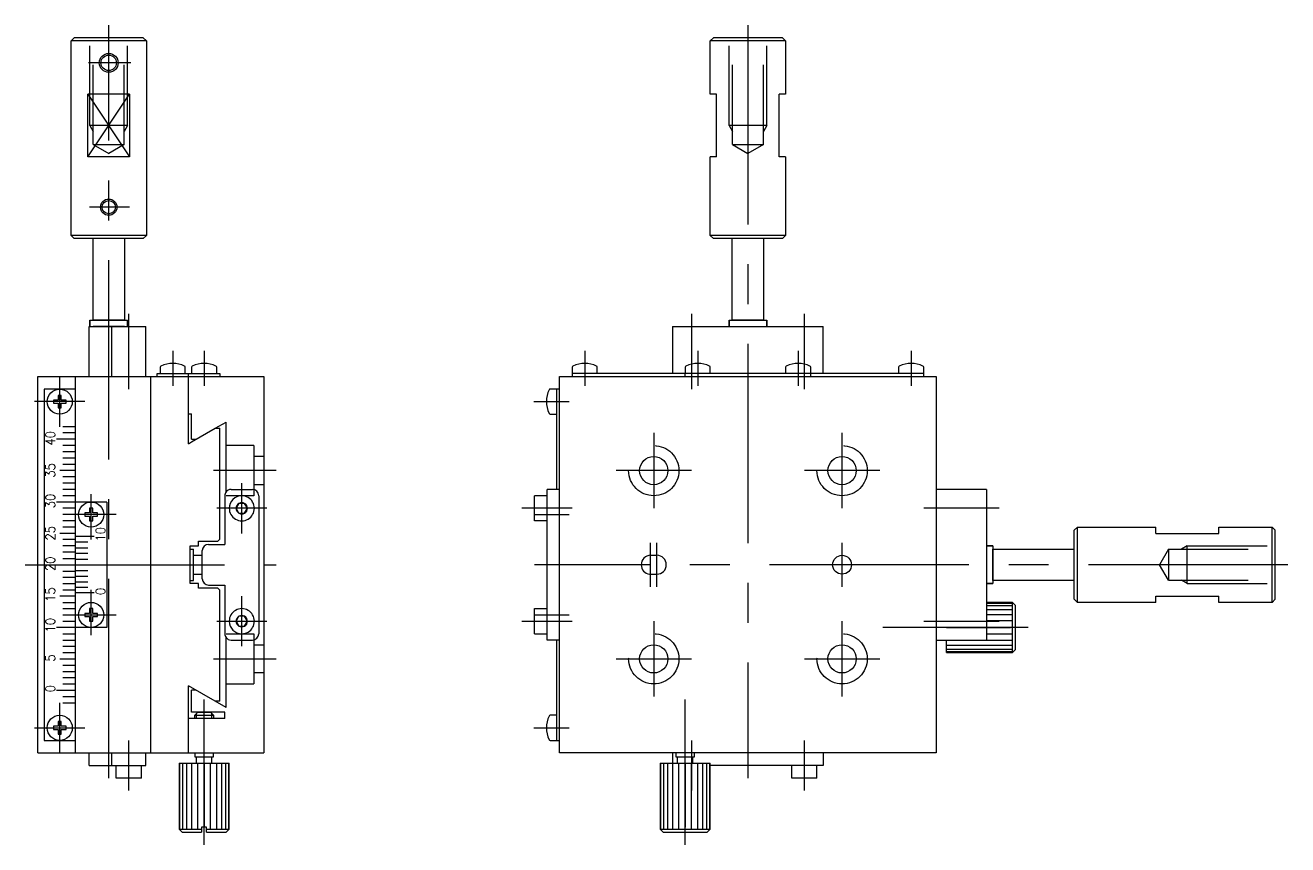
# Model space of a CAD drawing. Extents: x -148 to 272, y -111 to 153.
# Drawn here: x 71.1 to 272.2, y -44.6 to 86 of the extents above; entities that cross this region are included whole.
import ezdxf

# ---------------------------------------------------------------- set-up
doc = ezdxf.new("R2010")
doc.units = 0
doc.linetypes.add('CENTER', pattern=[50.8, 31.75, -6.35, 6.35, -6.35])
doc.linetypes.add('DASHED', pattern=[19.05, 12.7, -6.35])
doc.layers.get('0').update_dxf_attribs({"linetype": 'CONTINUOUS'})
doc.layers.add('CENTER', color=1, linetype='CENTER')
doc.styles.add('CONVERTER_1', font='txt.shx', dxfattribs={"width": 0.9})

msp = doc.modelspace()

# ---------------------------------------------------------------- linework, layer by layer
at = {"color": 7, "linetype": 'CONTINUOUS'}
for p, q in [((78.35, 83.5), (78.85, 84)), ((78.35, 76), (78.35, 83.5)), ((90.35, 83.5), (78.35, 83.5)), ((89.85, 84), (78.85, 84)), ((81.9, 84), (81.35, 84)), ((86.81, 84), (81.9, 84)), ((87.35, 84), (86.81, 84)), ((89.85, 84), (90.35, 83.5)), ((90.35, 83.5), (90.35, 76)), ((180.18, 83.5), (180.68, 84)), ((180.18, 76), (180.18, 83.5)), ((192.18, 83.5), (180.18, 83.5)), ((191.68, 84), (180.68, 84)), ((183.72, 84), (183.18, 84)), ((188.64, 84), (183.72, 84)), ((189.18, 84), (188.64, 84)), ((191.68, 84), (192.18, 83.5)), ((192.18, 83.5), (192.18, 76)), ((78.35, 52.5), (78.35, 76)), ((81.04, 65), (81.04, 75)), ((84.35, 75), (81.04, 75)), ((87.67, 75), (84.35, 75)), ((87.67, 75), (87.67, 65)), ((90.35, 76), (90.35, 52.5)), ((180.18, 75), (180.18, 76)), ((181.18, 75), (180.18, 75)), ((181.18, 65), (181.18, 75)), ((191.18, 65), (191.18, 75)), ((192.18, 75), (191.18, 75)), ((192.18, 76), (192.18, 75)), ((84.35, 65), (81.04, 65)), ((87.67, 65), (84.35, 65)), ((180.18, 52.5), (180.18, 65)), ((181.18, 65), (180.18, 65)), ((192.18, 65), (191.18, 65)), ((192.18, 65), (192.18, 52.5)), ((90.35, 52.5), (78.35, 52.5)), ((78.85, 52), (78.35, 52.5)), ((90.35, 52.5), (89.85, 52)), ((192.18, 52.5), (180.18, 52.5)), ((180.68, 52), (180.18, 52.5)), ((192.18, 52.5), (191.68, 52)), ((89.85, 52), (78.85, 52)), ((81.85, 39), (81.85, 52)), ((86.85, 52), (86.85, 39)), ((191.68, 52), (180.68, 52)), ((183.68, 39), (183.68, 52)), ((188.68, 52), (188.68, 39)), ((81.35, 39), (87.35, 39)), ((81.35, 39), (87.35, 39)), ((81.35, 39), (81.35, 38)), ((81.35, 39), (81.85, 39)), ((81.35, 39), (81.85, 39)), ((81.35, 39), (81.35, 38)), ((81.35, 39), (81.85, 39)), ((81.35, 38), (81.35, 39)), ((81.35, 38), (81.35, 39)), ((81.35, 39), (81.85, 39)), ((81.85, 39), (86.85, 39)), ((81.85, 39), (86.85, 39)), ((85.58, 39), (81.85, 39)), ((81.85, 39), (86.85, 39)), ((81.85, 39), (86.85, 39)), ((82.85, 39), (81.85, 39)), ((82.85, 39), (81.85, 39)), ((83.12, 39), (81.85, 39)), ((83.12, 39), (82.85, 39)), ((83.12, 39), (82.85, 39)), ((85.85, 39), (85.58, 39)), ((86.85, 39), (85.58, 39)), ((85.85, 39), (85.58, 39)), ((86.85, 39), (85.85, 39)), ((86.85, 39), (85.85, 39)), ((86.85, 39), (87.35, 39)), ((86.85, 39), (87.35, 39)), ((86.85, 39), (87.35, 39)), ((86.85, 39), (87.35, 39)), ((87.35, 39), (87.35, 38)), ((87.35, 39), (87.35, 38)), ((87.35, 38), (87.35, 39)), ((87.35, 38), (87.35, 39)), ((183.18, 39), (189.18, 39)), ((183.18, 39), (189.18, 39)), ((183.18, 39), (183.18, 38)), ((183.18, 39), (183.68, 39)), ((183.18, 39), (183.68, 39)), ((183.18, 39), (183.18, 38)), ((183.18, 39), (183.68, 39)), ((183.18, 38), (183.18, 39)), ((183.18, 38), (183.18, 39)), ((183.18, 39), (183.68, 39)), ((183.68, 39), (188.68, 39)), ((183.68, 39), (188.68, 39)), ((183.68, 39), (188.68, 39)), ((183.68, 39), (188.68, 39)), ((184.68, 39), (183.68, 39)), ((184.68, 39), (183.68, 39)), ((184.95, 39), (183.68, 39)), ((184.95, 39), (184.68, 39)), ((184.95, 39), (184.68, 39)), ((188.68, 39), (184.95, 39)), ((187.68, 39), (187.41, 39)), ((188.68, 39), (187.41, 39)), ((187.68, 39), (187.41, 39)), ((188.68, 39), (187.68, 39)), ((188.68, 39), (187.68, 39)), ((188.68, 39), (189.18, 39)), ((188.68, 39), (189.18, 39)), ((188.68, 39), (189.18, 39)), ((188.68, 39), (189.18, 39)), ((189.18, 39), (189.18, 38)), ((189.18, 39), (189.18, 38)), ((189.18, 38), (189.18, 39)), ((189.18, 38), (189.18, 39)), ((81.25, 30), (81.25, 38)), ((81.25, 38), (84.85, 38)), ((81.35, 38), (87.35, 38)), ((85.58, 38), (81.85, 38)), ((81.85, 38), (86.85, 38)), ((83.12, 38), (81.85, 38)), ((82.85, 38), (81.85, 38)), ((82.85, 38), (81.85, 38)), ((83.12, 38), (82.85, 38)), ((83.12, 38), (82.85, 38)), ((86.85, 38), (83.12, 38)), ((84.85, 30), (84.85, 38)), ((84.85, 38), (90.25, 38)), ((85.85, 38), (85.58, 38)), ((86.85, 38), (85.58, 38)), ((85.85, 38), (85.58, 38)), ((86.85, 38), (85.85, 38)), ((86.85, 38), (85.85, 38)), ((86.85, 38), (87.35, 38)), ((90.25, 30), (90.25, 38)), ((174.18, 38), (183.18, 38)), ((174.18, 38), (174.18, 30.5)), ((183.18, 38), (183.68, 38)), ((183.68, 38), (188.68, 38)), ((188.68, 38), (198.18, 38)), ((198.18, 30.5), (198.18, 38)), ((81.25, 30), (81.25, 32)), ((92.05, 30.5), (102.05, 30.5)), ((92.05, 30), (92.05, 30.5)), ((92.55, 31.49), (92.55, 30.5)), ((96.55, 30.5), (96.55, 31.49)), ((97.05, 19.29), (97.05, 30.5)), ((97.55, 31.49), (97.55, 30.5)), ((101.55, 30.5), (101.55, 31.49)), ((102.05, 30.5), (102.05, 30)), ((158.18, 31.49), (158.18, 30.5)), ((175.87, 30.5), (158.18, 30.5)), ((158.18, 30.5), (158.18, 30)), ((162.18, 30.5), (162.18, 31.49)), ((195.87, 30.5), (175.87, 30.5)), ((176.18, 31.49), (176.18, 30.5)), ((176.18, 30), (176.18, 30.5)), ((180.18, 30.5), (180.18, 31.49)), ((192.18, 31.49), (192.18, 30.5)), ((214.18, 30.5), (195.87, 30.5)), ((196.18, 30.5), (196.18, 31.49)), ((196.18, 30), (196.18, 30.5)), ((210.18, 31.49), (210.18, 30.5)), ((214.18, 30.5), (214.18, 31.49)), ((214.18, 30), (214.18, 30.5)), ((73.05, -30), (73.05, 30)), ((73.05, 30), (109.05, 30)), ((79.05, 7.5), (79.05, 30)), ((91.05, -14.75), (91.05, 30)), ((109.05, 30), (109.05, -30)), ((156.18, 5), (156.18, 30)), ((156.18, 30), (175.87, 30)), ((175.87, 30), (195.87, 30)), ((195.87, 30), (216.18, 30)), ((216.18, 30), (216.18, -30)), ((74.05, 28), (74.05, -28)), ((79.05, 28), (74.05, 28)), ((76.3, 26.25), (75.55, 26.25)), ((75.55, 26.25), (75.55, 25.75)), ((76.8, 27), (76.3, 27)), ((76.3, 27), (76.3, 26.25)), ((76.8, 26.25), (76.8, 27)), ((77.55, 26.25), (76.8, 26.25)), ((77.55, 25.75), (77.55, 26.25)), ((155.68, 28), (154.69, 28)), ((155.68, 28), (155.68, 12)), ((156.18, 28), (155.68, 28)), ((75.55, 25.75), (76.3, 25.75)), ((76.3, 25.75), (76.3, 25)), ((76.3, 25), (76.8, 25)), ((76.8, 25), (76.8, 25.75)), ((76.8, 25.75), (77.55, 25.75)), ((97.05, 24.04), (97.55, 24.04)), ((97.55, 20), (97.55, 24.04)), ((101.32, 21.75), (103.05, 22.75)), ((103.05, 11.6), (103.05, 22.75)), ((154.69, 24), (155.68, 24)), ((79.05, 22), (77.05, 22)), ((79.05, 21), (77.05, 21)), ((97.55, 19.58), (101.32, 21.75)), ((101.32, 21.75), (102.05, 21.75)), ((102.05, 4.05), (102.05, 21.75)), ((79.05, 20), (76.05, 20)), ((79.05, 19), (77.05, 19)), ((97.05, 19.29), (97.55, 19.58)), ((97.05, 19.29), (97.55, 19.58)), ((97.55, 20), (98.29, 20)), ((97.55, 19.58), (98.29, 20)), ((79.05, 18), (77.05, 18)), ((79.05, 17), (77.05, 17)), ((79.05, 15), (76.55, 15)), ((79.05, 16), (77.05, 16)), ((79.05, 14), (77.05, 14)), ((79.05, 13), (77.05, 13)), ((79.05, 12), (77.05, 12)), ((79.05, 11), (77.05, 11)), ((102.85, 11), (102.85, 3.25)), ((103.85, 12), (107.25, 12)), ((108.25, 11), (108.25, -11)), ((152.18, 7), (152.18, 11)), ((154.18, 11), (152.18, 11)), ((156.18, 12), (154.18, 12)), ((154.18, 5), (154.18, 12)), ((224.18, 12), (216.18, 12)), ((224.18, 12), (224.18, 3)), ((84.05, 10), (76.05, 10)), ((79.05, 9), (77.05, 9)), ((80.55, 8.25), (80.55, 7.75)), ((81.3, 8.25), (80.55, 8.25)), ((81.3, 9), (81.3, 8.25)), ((81.8, 9), (81.3, 9)), ((81.8, 8.25), (81.8, 9)), ((82.55, 8.25), (81.8, 8.25)), ((82.55, 7.75), (82.55, 8.25)), ((84.05, 10), (84.05, -10)), ((105.1, 9.78), (104.65, 9)), ((105.1, 8.22), (104.65, 9)), ((106, 9.78), (105.1, 9.78)), ((105.1, 8.22), (106, 8.22)), ((106.45, 9), (106, 9.78)), ((106, 8.22), (106.45, 9)), ((79.05, 8), (77.05, 8)), ((79.05, 7), (77.05, 7)), ((79.05, -6.5), (79.05, 7.5)), ((80.55, 7.75), (81.3, 7.75)), ((81.3, 7.75), (81.3, 7)), ((81.3, 7), (81.8, 7)), ((81.8, 7), (81.8, 7.75)), ((81.8, 7.75), (82.55, 7.75)), ((154.18, 7), (152.18, 7)), ((79.05, 5), (76.55, 5)), ((79.05, 6), (77.05, 6)), ((82.05, 4.5), (79.05, 4.5)), ((102.05, 4.05), (101.75, 3.75)), ((154.18, -12), (154.18, 5)), ((156.18, -12), (156.18, 5)), ((238.18, 5.5), (238.68, 6)), ((238.18, -5.5), (238.18, 5.5)), ((238.68, -6), (238.68, 6)), ((238.68, 6), (251.18, 6)), ((251.18, 5), (251.18, 6)), ((251.18, 5), (261.18, 5)), ((261.18, 6), (262.18, 6)), ((261.18, 5), (261.18, 6)), ((262.18, 6), (269.68, 6)), ((269.68, -6), (269.68, 6)), ((269.68, 6), (270.18, 5.5)), ((270.18, -5.5), (270.18, 5.5)), ((79.05, 4), (77.05, 4)), ((79.05, 3), (77.05, 3)), ((81.05, 3.6), (79.05, 3.6)), ((79.05, 2.7), (81.05, 2.7)), ((97.35, 3), (98.65, 3)), ((97.35, 2.5), (97.35, 3)), ((97.35, -2.5), (97.35, 2.5)), ((97.35, 2.5), (97.85, 2.5)), ((97.85, 1.5), (97.85, 2.5)), ((98.65, 3.75), (101.75, 3.75)), ((98.65, 3), (98.65, 3.75)), ((99.25, 1.5), (99.25, 2.25)), ((100.25, 3.25), (102.85, 3.25)), ((225.18, 3), (224.18, 3)), ((225.18, 3), (224.18, 3)), ((224.18, 3), (225.18, 3)), ((224.18, 3), (225.18, 3)), ((224.18, 3), (224.18, 2.5)), ((224.18, 2.5), (224.18, -2.5)), ((225.18, 3), (225.18, -3)), ((225.18, 3), (225.18, -3)), ((225.18, 3), (225.18, 2.5)), ((225.18, 3), (225.18, 2.5)), ((225.18, 3), (225.18, 2.5)), ((225.18, 3), (225.18, 2.5)), ((225.18, 2.5), (238.18, 2.5)), ((225.18, 2.5), (225.18, -2.5)), ((225.18, 2.5), (225.18, -2.5)), ((225.18, 2.5), (225.18, -2.5)), ((225.18, 2.5), (225.18, -2.5)), ((225.18, 1.5), (225.18, 2.5)), ((225.18, 1.5), (225.18, 2.5)), ((225.18, 1.23), (225.18, 2.5)), ((270.18, 2.46), (270.18, 3)), ((270.18, -2.46), (270.18, 2.46)), ((79.05, 2), (77.05, 2)), ((77.05, 1), (79.05, 1)), ((81.05, 1.8), (79.05, 1.8)), ((79.05, 0.9), (81.05, 0.9)), ((97.85, -1.5), (97.85, 1.5)), ((97.85, 1.5), (99.25, 1.5)), ((99.25, -1.5), (99.25, 1.5)), ((170.68, 1.5), (171.68, 1.5)), ((225.18, 1.23), (225.18, 1.5)), ((225.18, 1.23), (225.18, 1.5)), ((225.18, -2.5), (225.18, 1.23)), ((76.05, 0), (79.05, 0)), ((77.05, -1), (79.05, -1)), ((77.05, -2), (79.05, -2)), ((79.05, 0), (81.55, 0)), ((79.05, -0.9), (81.05, -0.9)), ((79.05, -1.8), (81.05, -1.8)), ((97.85, -2.5), (97.85, -1.5)), ((97.85, -1.5), (99.25, -1.5)), ((99.25, -2.25), (99.25, -1.5)), ((170.68, -1.5), (171.68, -1.5)), ((225.18, -2.5), (225.18, -1.23)), ((225.18, -1.5), (225.18, -1.23)), ((225.18, -1.5), (225.18, -1.23)), ((225.18, -2.5), (225.18, -1.5)), ((225.18, -2.5), (225.18, -1.5)), ((77.05, -3), (79.05, -3)), ((77.05, -4), (79.05, -4)), ((79.05, -2.7), (81.05, -2.7)), ((79.05, -3.6), (81.05, -3.6)), ((97.35, -2.5), (97.85, -2.5)), ((97.35, -3), (97.35, -2.5)), ((98.65, -3), (97.35, -3)), ((98.65, -3.75), (98.65, -3)), ((101.75, -3.75), (98.65, -3.75)), ((100.25, -3.25), (102.85, -3.25)), ((102.05, -4.05), (101.75, -3.75)), ((102.85, -3.25), (102.85, -11)), ((224.18, -2.5), (224.18, -12)), ((225.18, -3), (224.18, -3)), ((225.18, -3), (224.18, -3)), ((224.18, -3), (225.18, -3)), ((224.18, -3), (225.18, -3)), ((238.18, -2.5), (225.18, -2.5)), ((225.18, -2.5), (225.18, -3)), ((225.18, -2.5), (225.18, -3)), ((225.18, -2.5), (225.18, -3)), ((225.18, -2.5), (225.18, -3)), ((270.18, -3), (270.18, -2.46)), ((79.05, -5), (76.55, -5)), ((77.05, -6), (79.05, -6)), ((82.05, -4.5), (79.05, -4.5)), ((102.05, -21.75), (102.05, -4.05)), ((228.32, -6), (224.18, -6)), ((228.32, -14), (228.32, -6)), ((228.32, -6), (228.82, -6.5)), ((238.68, -6), (238.18, -5.5)), ((251.18, -6), (238.68, -6)), ((251.18, -5), (261.18, -5)), ((251.18, -6), (251.18, -5)), ((261.18, -6), (261.18, -5)), ((262.18, -6), (261.18, -6)), ((269.68, -6), (262.18, -6)), ((270.18, -5.5), (269.68, -6)), ((77.05, -7), (79.05, -7)), ((77.05, -8), (79.05, -8)), ((79.05, -18.5), (79.05, -6.5)), ((80.55, -7.75), (80.55, -8.25)), ((81.3, -7.75), (80.55, -7.75)), ((81.3, -7), (81.3, -7.75)), ((81.8, -7), (81.3, -7)), ((81.8, -7.75), (81.8, -7)), ((82.55, -7.75), (81.8, -7.75)), ((82.55, -8.25), (82.55, -7.75)), ((152.18, -11), (152.18, -7)), ((152.18, -7), (154.18, -7)), ((224.18, -6.14), (228.32, -6.14)), ((228.32, -6.54), (224.18, -6.54)), ((228.32, -7.17), (224.18, -7.17)), ((228.32, -8), (224.18, -8)), ((228.82, -13.5), (228.82, -6.5)), ((84.05, -10), (76.05, -10)), ((77.05, -9), (79.05, -9)), ((80.55, -8.25), (81.3, -8.25)), ((81.3, -8.25), (81.3, -9)), ((81.3, -9), (81.8, -9)), ((81.8, -8.25), (82.55, -8.25)), ((81.8, -9), (81.8, -8.25)), ((104.65, -9), (105.1, -8.22)), ((104.65, -9), (105.1, -9.78)), ((106, -8.22), (105.1, -8.22)), ((105.1, -9.78), (106, -9.78)), ((106.45, -9), (106, -8.22)), ((106, -9.78), (106.45, -9)), ((156.18, -12), (156.18, -10)), ((217.82, -10), (228.02, -10)), ((228.32, -8.96), (224.18, -8.96)), ((77.05, -11), (79.05, -11)), ((77.05, -12), (79.05, -12)), ((103.05, -22.75), (103.05, -11.6)), ((103.85, -12), (107.25, -12)), ((152.18, -11), (154.18, -11)), ((154.18, -12), (154.18, -11)), ((156.18, -12), (154.18, -12)), ((155.68, -12), (155.68, -28)), ((156.18, -30), (156.18, -12)), ((156.18, -14), (156.18, -12)), ((216.18, -12), (224.18, -12)), ((217.82, -12), (228.32, -12)), ((217.82, -13.86), (217.82, -12)), ((224.18, -11.04), (228.32, -11.04)), ((77.05, -13), (79.05, -13)), ((77.05, -14), (79.05, -14)), ((217.82, -12.83), (228.32, -12.83)), ((217.82, -13.46), (228.32, -13.46)), ((228.32, -13.86), (217.82, -13.86)), ((217.82, -14), (217.82, -13.86)), ((217.82, -14), (228.32, -14)), ((228.82, -13.5), (228.32, -14)), ((76.55, -15), (79.05, -15)), ((77.05, -16), (79.05, -16)), ((91.05, -30), (91.05, -14.75)), ((77.05, -17), (79.05, -17)), ((77.05, -18), (79.05, -18)), ((79.05, -30), (79.05, -17.5)), ((76.05, -20), (79.05, -20)), ((77.05, -19), (79.05, -19)), ((97.05, -30), (97.05, -19.29)), ((101.32, -21.75), (97.05, -19.29)), ((97.55, -23.5), (97.55, -20)), ((98.29, -20), (97.55, -20)), ((77.05, -21), (79.05, -21)), ((77.05, -22), (79.05, -22)), ((102.05, -21.75), (101.32, -21.75)), ((103.05, -22.75), (101.32, -21.75)), ((102.85, -23.5), (97.55, -23.5)), ((98.05, -24), (98.33, -23.73)), ((98.05, -24), (101.05, -24)), ((98.05, -24.5), (98.05, -24)), ((98.33, -23.73), (98.55, -23.5)), ((98.55, -23.5), (100.55, -23.5)), ((100.55, -23.5), (99.55, -23.5)), ((100.55, -23.5), (100.78, -23.73)), ((100.78, -23.73), (101.05, -24)), ((101.05, -24), (101.05, -24.5)), ((102.85, -24.5), (102.85, -23.5)), ((102.85, -24.5), (102.85, -24.04)), ((155.68, -24), (154.69, -24)), ((75.55, -25.75), (75.55, -26.25)), ((76.3, -25.75), (75.55, -25.75)), ((76.3, -25), (76.3, -25.75)), ((76.8, -25), (76.3, -25)), ((76.8, -25.75), (76.8, -25)), ((77.55, -25.75), (76.8, -25.75)), ((77.55, -26.25), (77.55, -25.75)), ((102.85, -24.5), (97.05, -24.5)), ((98.33, -24.5), (98.05, -24.5)), ((99.55, -24.5), (98.33, -24.5)), ((101.05, -24.5), (100.78, -24.5)), ((74.05, -28), (79.05, -28)), ((75.55, -26.25), (76.3, -26.25)), ((76.3, -26.25), (76.3, -27)), ((76.3, -27), (76.8, -27)), ((76.8, -26.25), (77.55, -26.25)), ((76.8, -27), (76.8, -26.25)), ((154.69, -28), (155.68, -28)), ((155.68, -28), (156.18, -28)), ((73.05, -30), (109.05, -30)), ((81.25, -32), (81.25, -30)), ((81.25, -32), (81.25, -30)), ((84.85, -32), (84.85, -30)), ((90.25, -32), (90.25, -30)), ((98.05, -30), (98.05, -30.64)), ((101.05, -30.64), (101.05, -30)), ((216.18, -30), (156.18, -30)), ((174.18, -30), (174.18, -31.64)), ((174.68, -30), (174.68, -30.64)), ((177.68, -30.64), (177.68, -30)), ((198.18, -30), (198.18, -32)), ((81.25, -32), (87.55, -32)), ((85.55, -34), (85.55, -32)), ((87.55, -32), (90.25, -32)), ((89.55, -34), (89.55, -32)), ((95.55, -31.64), (95.55, -42.14)), ((95.55, -31.64), (95.69, -31.64)), ((95.69, -42.14), (95.69, -31.64)), ((95.69, -31.64), (98.33, -31.64)), ((96.09, -31.64), (96.09, -42.14)), ((96.73, -31.64), (96.73, -42.14)), ((97.55, -31.64), (97.55, -42.14)), ((98.05, -30.64), (101.05, -30.64)), ((98.33, -31.64), (98.33, -30.64)), ((98.33, -31.64), (99.55, -31.64)), ((98.52, -31.64), (98.52, -42.14)), ((99.55, -31.64), (99.55, -41.84)), ((99.55, -31.64), (100.78, -31.64)), ((100.59, -42.14), (100.59, -31.64)), ((100.78, -31.64), (100.78, -30.64)), ((100.78, -31.64), (103.55, -31.64)), ((101.55, -42.14), (101.55, -31.64)), ((102.38, -42.14), (102.38, -31.64)), ((103.02, -42.14), (103.02, -31.64)), ((103.42, -31.64), (103.42, -42.14)), ((103.55, -42.14), (103.55, -31.64)), ((172.18, -31.64), (172.18, -42.14)), ((172.18, -31.64), (172.32, -31.64)), ((172.32, -42.14), (172.32, -31.64)), ((172.32, -31.64), (174.95, -31.64)), ((172.72, -31.64), (172.72, -42.14)), ((173.35, -31.64), (173.35, -42.14)), ((174.18, -31.64), (174.18, -42.14)), ((174.68, -30.64), (177.68, -30.64)), ((174.95, -31.64), (174.95, -30.64)), ((174.95, -31.64), (176.18, -31.64)), ((175.14, -31.64), (175.14, -42.14)), ((176.18, -31.64), (176.18, -41.84)), ((176.18, -31.64), (177.4, -31.64)), ((177.21, -42.14), (177.21, -31.64)), ((177.4, -31.64), (177.4, -30.64)), ((177.4, -31.64), (180.18, -31.64)), ((178.18, -42.14), (178.18, -31.64)), ((179.01, -42.14), (179.01, -31.64)), ((179.64, -42.14), (179.64, -31.64)), ((180.04, -31.64), (180.04, -42.14)), ((180.18, -42.14), (180.18, -31.64)), ((198.18, -32), (180.18, -32)), ((193.18, -34), (193.18, -32)), ((198.18, -32), (197.18, -32)), ((197.18, -34), (197.18, -32)), ((87.55, -34), (85.55, -34)), ((89.55, -34), (87.55, -34)), ((197.18, -34), (193.18, -34)), ((95.55, -42.14), (99.15, -42.14)), ((96.05, -42.64), (95.55, -42.14)), ((99.15, -41.84), (99.15, -42.64)), ((99.55, -41.84), (99.15, -41.84)), ((99.95, -41.84), (99.55, -41.84)), ((99.95, -42.64), (99.95, -41.84)), ((99.95, -42.14), (103.55, -42.14)), ((103.55, -42.14), (103.05, -42.64)), ((172.18, -42.14), (180.18, -42.14)), ((172.68, -42.64), (172.18, -42.14)), ((180.18, -42.14), (179.68, -42.64)), ((96.05, -42.64), (99.15, -42.64)), ((99.95, -42.64), (103.05, -42.64)), ((172.68, -42.64), (179.68, -42.64))]:
    msp.add_line(p, q, dxfattribs=at)
at = {"color": 3, "linetype": 'DASHED'}
for p, q in [((81.35, 70), (81.35, 84)), ((81.9, 67), (81.9, 84)), ((86.81, 67), (86.81, 84)), ((87.35, 70), (87.35, 84)), ((183.18, 70), (183.18, 84)), ((183.72, 67), (183.72, 84)), ((188.64, 67), (188.64, 84)), ((189.18, 70), (189.18, 84)), ((87.35, 70), (81.35, 70)), ((81.35, 70), (81.9, 69.06)), ((87.35, 70), (86.81, 69.06)), ((189.18, 70), (183.18, 70)), ((183.18, 70), (183.72, 69.06)), ((189.18, 70), (188.64, 69.06)), ((81.9, 67), (84.35, 65.58)), ((81.9, 67), (86.81, 67)), ((86.81, 67), (84.35, 65.58)), ((183.72, 67), (186.18, 65.58)), ((183.72, 67), (188.64, 67)), ((188.64, 67), (186.18, 65.58)), ((107.45, 19), (103.05, 19)), ((107.45, 19), (107.45, 11)), ((107.45, 19), (107.45, 11)), ((109.05, 17.25), (107.45, 17.25)), ((109.05, 12.75), (107.45, 12.75)), ((107.45, 11), (103.05, 11)), ((253.18, 2.46), (251.76, 0)), ((253.18, 2.46), (270.18, 2.46)), ((253.18, 2.46), (253.18, -2.46)), ((256.18, 3), (255.24, 2.46)), ((256.18, 3), (270.18, 3)), ((256.18, -3), (256.18, 3)), ((253.18, -2.46), (251.76, 0)), ((253.18, -2.46), (270.18, -2.46)), ((256.18, -3), (255.24, -2.46)), ((256.18, -3), (270.18, -3)), ((103.05, -11), (107.45, -11)), ((107.45, -11), (107.45, -19)), ((107.45, -12.75), (109.05, -12.75)), ((109.05, -17.25), (107.45, -17.25)), ((103.05, -19), (107.45, -19))]:
    msp.add_line(p, q, dxfattribs=at)
at = {"color": 3, "linetype": 'CONTINUOUS'}
for p, q in [((81.04, 65), (87.67, 75)), ((81.04, 75), (87.67, 65)), ((98.32, -24.5), (98.32, -23.73)), ((100.78, -24.5), (100.78, -23.73))]:
    msp.add_line(p, q, dxfattribs=at)
for centre, radius in [((84.35, 80), 1.5), ((84.35, 57), 1.3)]:
    msp.add_circle(centre, radius, dxfattribs=at)
at = {"color": 7, "linetype": 'CONTINUOUS'}
for centre, radius in [((84.35, 80), 1.23), ((84.35, 57), 1.06), ((76.55, 26), 2), ((171.18, 15), 2.25), ((201.18, 15), 2.25), ((81.55, 8), 2), ((201.18, 0), 1.5), ((81.55, -8), 2), ((171.18, -15), 2.25), ((201.18, -15), 2.25), ((76.55, -26), 2)]:
    msp.add_circle(centre, radius, dxfattribs=at)
at = {"color": 3, "linetype": 'DASHED'}
for centre in [(171.18, 15), (201.18, 15), (171.18, -15), (201.18, -15)]:
    msp.add_circle(centre, 4, dxfattribs=at)
at = {"color": 7, "linetype": 'CONTINUOUS'}
for centre, radius, start, end in [((92.75, 31.49), 0.2, 115.6716, 180), ((94.55, 27.75), 4.35, 64.3284, 115.6716), ((96.35, 31.49), 0.2, 0, 64.3284), ((97.75, 31.49), 0.2, 115.6716, 180), ((99.55, 27.75), 4.35, 64.3284, 115.6716), ((101.35, 31.49), 0.2, 0, 64.3284), ((158.38, 31.49), 0.2, 115.6716, 180), ((160.18, 27.75), 4.35, 64.3284, 115.6716), ((161.98, 31.49), 0.2, 0, 64.3284), ((176.38, 31.49), 0.2, 115.6716, 180), ((178.18, 27.75), 4.35, 64.3284, 115.6716), ((179.98, 31.49), 0.2, 0, 64.3284), ((192.38, 31.49), 0.2, 115.6716, 180), ((194.18, 27.75), 4.35, 64.3284, 115.6716), ((195.98, 31.49), 0.2, 0, 64.3284), ((210.38, 31.49), 0.2, 115.6716, 180), ((212.18, 27.75), 4.35, 64.3284, 115.6716), ((213.98, 31.49), 0.2, 0, 64.3284), ((158.43, 26), 4.35, 154.3284, 205.6716), ((154.69, 27.8), 0.2, 90, 154.3284), ((154.69, 24.2), 0.2, 205.6716, 270), ((103.85, 11), 1, 143.1301, 180), ((103.85, 11), 1, 90, 143.1301), ((105.55, 9), 2, 90, 180), ((105.55, 9), 2, 60, 90), ((105.55, 9), 2, 0, 60), ((107.25, 11), 1, 0, 90), ((105.55, 9), 2, 180, 240), ((105.55, 9), 0.9, 120, 180), ((105.55, 9), 0.9, 180, 240), ((105.55, 9), 0.9, 60, 120), ((105.55, 9), 0.9, 240, 300), ((105.55, 9), 0.9, 0, 60), ((105.55, 9), 0.9, 300, 0), ((105.55, 9), 2, 300, 0), ((105.55, 9), 2, 240, 300), ((100.25, 2.25), 1, 90, 180), ((170.68, 0), 1.5, 90, 180), ((171.68, 0), 1.5, 0, 90), ((170.68, 0), 1.5, 180, 264.011), ((170.68, 0), 1.5, 264.011, 270), ((171.68, 0), 1.5, 270, 314.1828), ((171.68, 0), 1.5, 314.1828, 0), ((100.25, -2.25), 1, 180, 270), ((105.55, -9), 2, 120, 180), ((105.55, -9), 2, 60, 120), ((105.55, -9), 2, 0, 60), ((105.55, -9), 2, 180, 270), ((105.55, -9), 0.9, 120, 180), ((105.55, -9), 0.9, 180, 240), ((105.55, -9), 0.9, 60, 120), ((105.55, -9), 0.9, 240, 270), ((105.55, -9), 0.9, 270, 300), ((105.55, -9), 0.9, 0, 60), ((105.55, -9), 0.9, 300, 0), ((105.55, -9), 2, 300, 0), ((103.85, -11), 1, 180, 216.8699), ((103.85, -11), 1, 216.8699, 270), ((105.55, -9), 2, 270, 300), ((107.25, -11), 1, 270, 0), ((158.43, -26), 4.35, 154.3284, 205.6716), ((154.69, -24.2), 0.2, 90, 154.3284), ((154.69, -27.8), 0.2, 205.6716, 270)]:
    msp.add_arc(centre, radius, start, end, dxfattribs=at)
at = {"layer": 'CENTER', "color": 1, "linetype": 'CENTER'}
for p, q in [((84.35, -34), (84.35, 86)), ((186.18, 86), (186.18, -34)), ((87.85, 80), (81.12, 80)), ((83.12, 80), (82.85, 80)), ((87.65, 57), (81.3, 57)), ((83.3, 57), (83.05, 57)), ((87.55, 28), (87.55, 40)), ((177.18, 40), (177.18, 28)), ((195.18, 28), (195.18, 40)), ((94.55, 34.1), (94.55, 28.5)), ((99.55, 34.1), (99.55, 28.5)), ((160.18, 34.1), (160.18, 28.5)), ((178.18, 34.1), (178.18, 28.5)), ((194.18, 34.1), (194.18, 28.5)), ((212.18, 34.1), (212.18, 28.5)), ((76.55, 22), (76.55, 30)), ((80.55, 26), (72.55, 26)), ((152.08, 26), (157.68, 26)), ((171.18, 21), (171.18, 9)), ((201.18, 9), (201.18, 21)), ((111.05, 15), (101.05, 15)), ((177.18, 15), (165.18, 15)), ((207.18, 15), (195.18, 15)), ((105.55, 5), (105.55, 13)), ((81.55, 4), (81.55, 11.25)), ((81.55, 9.25), (81.55, 10)), ((109.55, 9), (101.55, 9)), ((158.18, 9), (150.18, 9)), ((226.18, 9), (214.18, 9)), ((85.55, 8), (77.55, 8)), ((83.55, 8), (79.55, 8)), ((152.08, 8), (157.68, 8)), ((170.68, -3.5), (170.68, 3.5)), ((171.68, -3.5), (171.68, 3.5)), ((201.18, -3.5), (201.18, 3.5)), ((71.05, 0), (111.05, 0)), ((201.18, -1.5), (201.18, 1.5)), ((272.18, 0), (152.18, 0)), ((81.55, -11.25), (81.55, -4)), ((105.55, -13), (105.55, -5)), ((77.55, -8), (85.55, -8)), ((105.55, -11), (105.55, -7)), ((105.55, -11), (105.55, -7)), ((152.08, -8), (157.68, -8)), ((81.55, -10), (81.55, -9.25)), ((101.55, -9), (109.55, -9)), ((150.18, -9), (158.18, -9)), ((171.18, -9), (171.18, -21)), ((201.18, -21), (201.18, -9)), ((230.82, -10), (207.68, -10)), ((214.18, -9), (226.18, -9)), ((101.05, -15), (111.05, -15)), ((165.18, -15), (177.18, -15)), ((195.18, -15), (207.18, -15)), ((76.55, -30), (76.55, -22)), ((99.55, -44.64), (99.55, -21.5)), ((176.18, -44.64), (176.18, -21.5)), ((72.55, -26), (80.55, -26)), ((152.08, -26), (157.68, -26)), ((87.55, -36), (87.55, -28)), ((177.18, -28), (177.18, -36)), ((195.18, -36), (195.18, -28))]:
    msp.add_line(p, q, dxfattribs=at)

# ---------------------------------------------------------------- texts
at = {"color": 7, "linetype": 'CONTINUOUS', "style": 'CONVERTER_1', "width": 0.9}
for s, p in [('40', (75.8, 18.99)), ('35', (75.8, 13.87)), ('30', (75.8, 8.99)), ('25', (75.8, 3.87)), ('10', (83.8, 3.71)), ('20', (75.8, -1.01)), ('15', (75.8, -5.9)), ('0', (83.8, -4.84)), ('10', (75.8, -10.79)), ('5', (75.8, -15.45)), ('0', (75.8, -20.34))]:
    msp.add_text(s, height=1.5, rotation=90, dxfattribs=at).set_placement(p)

doc.saveas('drawing.dxf')
